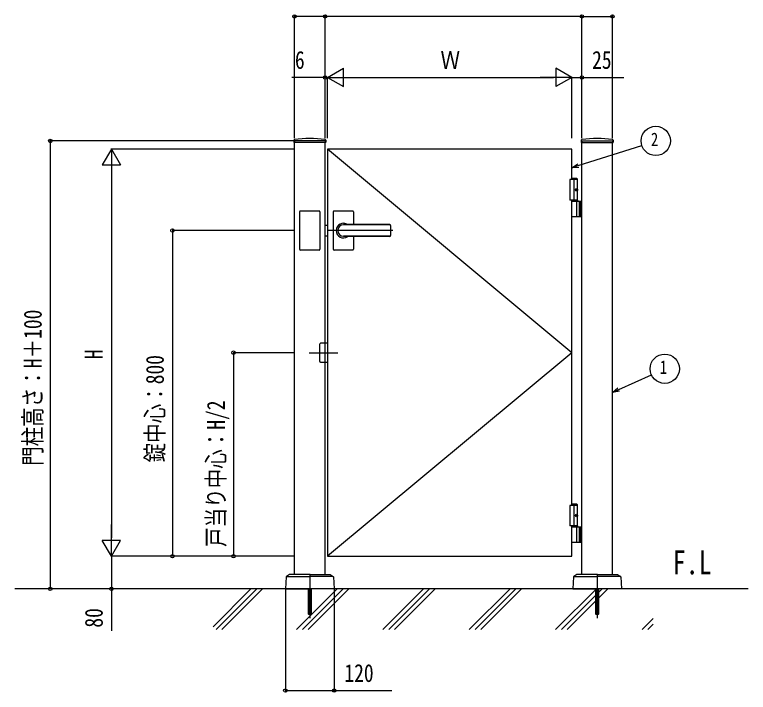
# Model space of a CAD drawing. Units: millimetres, scale not verified. Extents: x -4205 to 4205, y -2970 to 2970.
# Drawn here: x -1093 to 710, y -285 to 1379 of the extents above; entities that cross this region are included whole.
import ezdxf
from ezdxf.enums import TextEntityAlignment as Align

# ---------------------------------------------------------------- set-up
doc = ezdxf.new("R2010")
doc.units = ezdxf.units.MM
doc.header["$LTSCALE"] = 20
for name, color, linetype in [('0-2_USER1', 3, 'Continuous'), ('0-3_YKK_A1', 4, 'Continuous'), ('0-4_YKK_D', 6, 'Continuous')]:
    doc.layers.add(name, color=color, linetype=linetype)
doc.styles.add('ＭＳ ゴシック', font='')
doc.styles.get('ＭＳ ゴシック').set_extended_font_data('MS Gothic')

msp = doc.modelspace()

# ---------------------------------------------------------------- linework, layer by layer
at = {"layer": '0-3_YKK_A1'}
for p, q in [((-406.82, 1070.9), (-407.08, 1066.03)), ((-328.38, 1065.5), (-406.58, 1065.5)), ((-404.98, 4), (-404.98, 1065.5)), ((-329.98, 1069), (-329.98, 1065.5)), ((-329.98, 4), (-329.98, 1065.5)), ((-328.14, 1070.9), (-327.88, 1066.03)), ((299.18, 1070.9), (298.92, 1066.03)), ((299.42, 1065.5), (377.62, 1065.5)), ((301.02, 1069), (301.02, 1065.5)), ((301.02, 4), (301.02, 1065.5)), ((376.02, 4), (376.02, 1065.5)), ((377.86, 1070.9), (378.12, 1066.03)), ((276.02, 549), (-323.98, 1049)), ((276.02, 974), (276.02, 1049)), ((288.52, 977), (276.02, 977)), ((290.52, 975), (276.02, 975)), ((281.02, 974), (281.02, 924)), ((288.52, 977), (290.52, 975)), ((290.52, 924), (290.52, 975)), ((288.21, 949.42), (288.8, 949.42)), ((288.21, 948.58), (288.8, 948.58)), ((289.22, 951.1), (289.82, 951.1)), ((289.22, 946.9), (289.82, 946.9)), ((290.52, 924), (271.02, 924)), ((276.02, 174), (276.02, 924)), ((290.52, 924), (276.02, 924)), ((290.52, 921), (276.02, 921)), ((276.02, 921), (301.02, 921)), ((288.83, 884.5), (288.83, 919.5)), ((290.52, 924), (290.52, 921)), ((294.52, 921), (294.52, 883)), ((297.02, 921), (297.02, 883)), ((-392.48, 895), (-392.48, 803)), ((-344.48, 897), (-390.48, 897)), ((-342.48, 895), (-342.48, 803)), ((-309.98, 895), (-309.98, 849)), ((-261.98, 897), (-307.98, 897)), ((-259.98, 895), (-259.98, 863.5)), ((301.02, 883), (276.02, 883)), ((-329.98, 862), (-323.98, 862)), ((-163.72, 849), (-323.98, 849)), ((-309.98, 849), (-309.98, 803)), ((-170.98, 863.5), (-284.98, 863.5)), ((-170.98, 863), (-284.98, 863)), ((-168.98, 861.5), (-168.98, 836.5)), ((-329.98, 836), (-323.98, 836)), ((-170.98, 835), (-284.98, 835)), ((-170.98, 834.5), (-284.98, 834.5)), ((-259.98, 834.5), (-259.98, 803)), ((-344.48, 801), (-390.48, 801)), ((-261.98, 801), (-307.98, 801)), ((-343.98, 569), (-343.98, 529)), ((-323.98, 572), (-340.98, 572)), ((-368.98, 549), (-298.98, 549)), ((276.02, 549), (-323.98, 49)), ((-340.98, 526), (-323.98, 526)), ((288.52, 177), (276.02, 177)), ((290.52, 175), (276.02, 175)), ((281.02, 174), (281.02, 124)), ((288.52, 177), (290.52, 175)), ((290.52, 124), (290.52, 175)), ((288.21, 149.42), (288.8, 149.42)), ((288.21, 148.58), (288.8, 148.58)), ((289.22, 151.1), (289.82, 151.1)), ((289.22, 146.9), (289.82, 146.9)), ((290.52, 124), (271.02, 124)), ((290.52, 124), (276.02, 124)), ((290.52, 121), (276.02, 121)), ((276.02, 121), (301.02, 121)), ((288.83, 84.5), (288.83, 119.5)), ((290.52, 124), (290.52, 121)), ((294.52, 121), (294.52, 83)), ((297.02, 121), (297.02, 83)), ((301.02, 83), (276.02, 83)), ((-417.73, 3.85), (-424.95, -0.73)), ((-367.98, 4), (-417.19, 4)), ((-367.48, 3.5), (-367.48, -30.5)), ((-367.48, 3.5), (-367.48, -30.5)), ((-366.98, 4), (-317.77, 4)), ((-317.24, 3.85), (-310.01, -0.73)), ((288.27, 3.85), (281.05, -0.73)), ((338.02, 4), (288.81, 4)), ((338.52, 3.5), (338.52, -30.5)), ((338.52, 3.5), (338.52, -30.5)), ((339.02, 4), (388.23, 4)), ((388.76, 3.85), (395.99, -0.73)), ((-425.42, -1.5), (-427.48, -31)), ((-424.24, -1), (-367.48, -1)), ((-310.72, -1), (-367.48, -1)), ((-309.54, -1.5), (-307.48, -31)), ((280.58, -1.5), (278.52, -31)), ((281.76, -1), (338.52, -1)), ((395.28, -1), (338.52, -1)), ((396.46, -1.5), (398.52, -31)), ((709.87, -31), (-1092.53, -31)), ((-604.98, -123.98), (-512, -31)), ((-597.86, -131), (-497.86, -31)), ((-583.72, -131), (-483.72, -31)), ((-427.48, -31), (-367.98, -31)), ((-399.87, -131), (-299.87, -31)), ((-385.73, -131), (-285.73, -31)), ((-371.58, -131), (-271.58, -31)), ((-371.48, -31), (-371.48, -92.5)), ((-370.94, -31), (-370.94, -93.04)), ((-367.48, -31), (-367.48, -103.5)), ((-307.48, -31), (-366.98, -31)), ((-364.02, -31), (-364.02, -93.04)), ((-363.48, -92.5), (-363.48, -31)), ((-187.74, -131), (-87.74, -31)), ((-173.59, -131), (-73.59, -31)), ((-159.45, -131), (-59.45, -31)), ((24.4, -131), (124.4, -31)), ((38.54, -131), (138.54, -31)), ((52.68, -131), (152.68, -31)), ((236.53, -131), (336.53, -31)), ((250.67, -131), (350.67, -31)), ((264.81, -131), (364.81, -31)), ((278.52, -31), (338.02, -31)), ((334.52, -31), (334.52, -92.5)), ((335.06, -31), (335.06, -93.04)), ((338.52, -31), (338.52, -103.5)), ((398.52, -31), (339.02, -31)), ((341.98, -31), (341.98, -93.04)), ((342.52, -92.5), (342.52, -31)), ((-363.48, -92.5), (-371.48, -92.5)), ((-371.48, -92.5), (-370.48, -93.5)), ((-370.48, -93.5), (-364.48, -93.5)), ((-363.48, -92.5), (-364.48, -93.5)), ((342.52, -92.5), (334.52, -92.5)), ((334.52, -92.5), (335.52, -93.5)), ((335.52, -93.5), (341.52, -93.5)), ((342.52, -92.5), (341.52, -93.5)), ((448.66, -131), (476.02, -103.64)), ((462.8, -131), (476.02, -117.78))]:
    msp.add_line(p, q, dxfattribs=at)
for points in [[(-329.98, 1069), (-404.98, 1069), (-404.98, 1065.5)], [(301.02, 1069), (376.02, 1069), (376.02, 1065.5)], [(276.02, 1049), (-323.98, 1049), (-323.98, 49), (276.02, 49), (276.02, 124)], [(290.52, 974), (271.02, 974), (271.02, 924)], [(288.8, 949.42), (288.91, 949.44), (289.02, 949.48), (289.12, 949.56), (289.21, 949.67), (289.28, 949.79), (289.32, 949.94), (289.34, 950.1), (289.34, 950.26)], [(289.34, 947.74), (289.34, 947.9), (289.32, 948.06), (289.28, 948.21), (289.21, 948.33), (289.12, 948.44), (289.02, 948.52), (288.91, 948.56), (288.8, 948.58)], [(289.93, 950.26), (289.96, 950.1), (290, 949.94), (290.07, 949.79), (290.15, 949.67), (290.25, 949.56), (290.31, 949.51)], [(290.31, 948.49), (290.25, 948.44), (290.15, 948.33), (290.07, 948.21), (290, 948.06), (289.96, 947.9), (289.93, 947.74)], [(290.52, 174), (271.02, 174), (271.02, 124)], [(288.8, 149.42), (288.91, 149.44), (289.02, 149.48), (289.12, 149.56), (289.21, 149.67), (289.28, 149.79), (289.32, 149.94), (289.34, 150.1), (289.34, 150.26)], [(289.34, 147.74), (289.34, 147.9), (289.32, 148.06), (289.28, 148.21), (289.21, 148.33), (289.12, 148.44), (289.02, 148.52), (288.91, 148.56), (288.8, 148.58)], [(289.93, 150.26), (289.96, 150.1), (290, 149.94), (290.07, 149.79), (290.15, 149.67), (290.25, 149.56), (290.31, 149.51)], [(290.31, 148.49), (290.25, 148.44), (290.15, 148.33), (290.07, 148.21), (290, 148.06), (289.96, 147.9), (289.93, 147.74)]]:
    msp.add_lwpolyline(points, dxfattribs=at)
for centre, radius, start, end in [((-406.58, 1066), 0.5, 177, 270), ((-404.83, 1070.8), 2, 96.74435, 177), ((-367.48, 755), 320, 83.25565, 96.74435), ((-330.13, 1070.8), 2, 3, 83.25565), ((-328.38, 1066), 0.5, 270, 3), ((299.42, 1066), 0.5, 177, 270), ((301.17, 1070.8), 2, 96.74435, 177), ((338.52, 755), 320, 83.25565, 96.74435), ((375.87, 1070.8), 2, 3, 83.25565), ((377.62, 1066), 0.5, 270, 3), ((287.33, 919.5), 1.5, 0, 90), ((-390.48, 895), 2, 90, 180), ((-344.48, 895), 2, 0, 90), ((-307.98, 895), 2, 90, 180), ((-261.98, 895), 2, 0, 90), ((287.33, 884.5), 1.5, 270, 0), ((-284.98, 849), 18, 53.66394, 180.00366), ((-284.98, 849), 18, 180.00366, 306.33606), ((-284.98, 849), 14, 90, 270), ((-170.98, 861.5), 2, 0, 90), ((-170.98, 861), 2, 0, 90), ((-170.98, 837), 2, 270, 0), ((-170.98, 836.5), 2, 270, 0), ((-390.48, 803), 2, 180, 270), ((-344.48, 803), 2, 270, 0), ((-307.98, 803), 2, 180, 270), ((-261.98, 803), 2, 270, 0), ((-340.98, 569), 3, 90, 180), ((-340.98, 529), 3, 180, 270), ((287.33, 119.5), 1.5, 0, 90), ((287.33, 84.5), 1.5, 270, 0), ((-417.19, 3), 1, 90, 122.32299), ((-367.98, 3.5), 0.5, 360, 90), ((-366.98, 3.5), 0.5, 90, 180), ((-317.77, 3), 1, 57.67701, 90), ((288.81, 3), 1, 90, 122.32299), ((338.02, 3.5), 0.5, 0, 90), ((339.02, 3.5), 0.5, 90, 180), ((388.23, 3), 1, 57.67701, 90), ((-424.42, -1.57), 1, 122.32299, 176), ((-310.54, -1.57), 1, 4, 57.67701), ((281.58, -1.57), 1, 122.32299, 176), ((395.46, -1.57), 1, 4, 57.67701), ((-367.98, -30.5), 0.5, 270, 360), ((-366.98, -30.5), 0.5, 180, 270), ((338.02, -30.5), 0.5, 270, 0), ((339.02, -30.5), 0.5, 180, 270)]:
    msp.add_arc(centre, radius, start, end, dxfattribs=at)
for centre in [(287.86, 949), (287.86, 149)]:
    msp.add_ellipse(centre, major_axis=(0, -3.5), ratio=0.707107, dxfattribs=at)
for centre, start_param, end_param in [((281.85, 949), 4.6657054, 4.7590726), ((283.04, 949), 4.8528504, 4.9478932), ((283.04, 949), 4.4768847, 4.5719276), ((283.63, 949), 4.8528504, 4.9478932), ((283.63, 949), 4.4768847, 4.5719276), ((281.85, 149), 4.6657054, 4.7590726), ((283.04, 149), 4.8528504, 4.9478932), ((283.04, 149), 4.4768847, 4.5719276), ((283.63, 149), 4.8528504, 4.9478932), ((283.63, 149), 4.4768847, 4.5719276)]:
    msp.add_ellipse(centre, major_axis=(0, 9), ratio=0.707107, start_param=start_param, end_param=end_param, dxfattribs=at)
at = {"layer": '0-4_YKK_D'}
for p, q in [((-404.98, 1076.12), (-404.98, 1376)), ((-329.98, 1375), (-404.98, 1375)), ((-329.98, 1076.12), (-329.98, 1376)), ((-329.98, 1076.12), (-329.98, 1376)), ((301.02, 1375), (-329.98, 1375)), ((301.02, 1076.12), (301.02, 1376)), ((301.02, 1076.12), (301.02, 1376)), ((301.02, 1375), (376.02, 1375)), ((376.02, 1076.12), (376.02, 1376)), ((-323.98, 1225), (-285.01, 1247.5)), ((-285.01, 1202.5), (-285.01, 1247.5)), ((276.02, 1225), (237.05, 1247.5)), ((237.05, 1247.5), (237.05, 1202.5)), ((-329.98, 1076.12), (-329.98, 1226)), ((-323.98, 1076.12), (-323.98, 1226)), ((-323.98, 1076.12), (-323.98, 1226)), ((276.02, 1076.12), (276.02, 1226)), ((276.02, 1076.12), (276.02, 1226)), ((301.02, 1076.12), (301.02, 1226)), ((-329.98, 1225), (-411.98, 1225)), ((-323.98, 1225), (-329.98, 1225)), ((-323.98, 1225), (-306.98, 1225)), ((-323.98, 1225), (-285.01, 1202.5)), ((-323.98, 1225), (-246.04, 1225)), ((-278.98, 1225), (231.02, 1225)), ((276.02, 1225), (198.08, 1225)), ((276.02, 1225), (237.05, 1202.5)), ((-405.98, 1069), (-1005.98, 1069)), ((-1004.98, 1069), (-1004.98, -31)), ((-854.98, 1049), (-877.48, 1010.03)), ((-405.98, 1049), (-855.98, 1049)), ((-854.98, 1049), (-832.48, 1010.03)), ((-854.98, 1049), (-854.98, 971.06)), ((-877.48, 1010.03), (-832.48, 1010.03)), ((-854.98, 1004), (-854.98, 94)), ((-405.98, 849), (-705.98, 849)), ((-704.98, 849), (-704.98, 49)), ((-405.98, 549), (-555.98, 549)), ((-554.98, 549), (-554.98, 49)), ((-854.98, 49), (-854.98, 126.94)), ((-854.98, 49), (-877.48, 87.97)), ((-832.48, 87.97), (-877.48, 87.97)), ((-854.98, 49), (-832.48, 87.97)), ((-405.98, 49), (-855.98, 49)), ((-405.98, 49), (-855.98, 49)), ((-405.98, 49), (-705.98, 49)), ((-405.98, 49), (-555.98, 49)), ((-428.48, -31), (-1005.98, -31)), ((-428.48, -31), (-855.98, -31)), ((-427.48, -32), (-427.48, -282)), ((-307.48, -32), (-307.48, -282))]:
    msp.add_line(p, q, dxfattribs=at)
for points in [[(276.02, 1225), (301.02, 1225), (404.42, 1225)], [(276.02, 1003.45), (292.22, 1008.6), (448.23, 1058.26)], [(293.6, 1004.26), (276.02, 1003.45), (290.84, 1012.94)], [(376.02, 451.26), (391.5, 458.28), (471.71, 494.68)], [(393.38, 454.14), (376.02, 451.26), (389.62, 462.43)], [(-854.98, 49), (-854.98, -31), (-854.98, -134.4)], [(-427.48, -281), (-307.48, -281), (-165.68, -281)]]:
    msp.add_lwpolyline(points, dxfattribs=at)
for centre, radius in [((-404.98, 1375), 4.25), ((-329.98, 1375), 4.25), ((-329.98, 1375), 4.25), ((301.02, 1375), 4.25), ((301.02, 1375), 4.25), ((376.02, 1375), 4.25), ((-329.98, 1225), 4.25), ((301.02, 1225), 4.25), ((482.54, 1069.18), 36), ((-1004.98, 1069), 4.25), ((-704.98, 849), 4.25), ((-554.98, 549), 4.25), ((504.49, 509.56), 36), ((-704.98, 49), 4.25), ((-554.98, 49), 4.25), ((-1004.98, -31), 4.25), ((-854.98, -31), 4.25), ((-427.48, -281), 4.25), ((-307.48, -281), 4.25)]:
    msp.add_circle(centre, radius, dxfattribs=at)

# ---------------------------------------------------------------- texts
at = {"layer": '0-2_USER1', "style": 'ＭＳ ゴシック', "width": 0.8}
msp.add_text('F.L', height=58.65, dxfattribs=at).set_placement((524, -13), align=Align.BOTTOM_LEFT)
at = {"layer": '0-4_YKK_D', "style": 'ＭＳ ゴシック', "width": 0.8}
for s, height, p in [('6', 43.99, (-403.98, 1233)), ('Ｗ', 43.99, (-46.38, 1233)), ('25', 43.99, (326.02, 1233)), ('2', 32.99, (470.54, 1046.68)), ('1', 32.99, (492.49, 487.06)), ('120', 43.99, (-282.48, -273))]:
    msp.add_text(s, height=height, dxfattribs=at).set_placement(p, align=Align.BOTTOM_LEFT)
for s, p in [('門柱高さ：H＋100', (-1012.98, 271)), ('H', (-862.98, 533)), ('錠中心：800', (-712.98, 279.4)), ('戸当り中心：H/2', (-562.98, 71.8)), ('80', (-862.98, -126.4))]:
    msp.add_text(s, height=43.99, rotation=90, dxfattribs=at).set_placement(p, align=Align.BOTTOM_LEFT)

doc.saveas('drawing.dxf')
